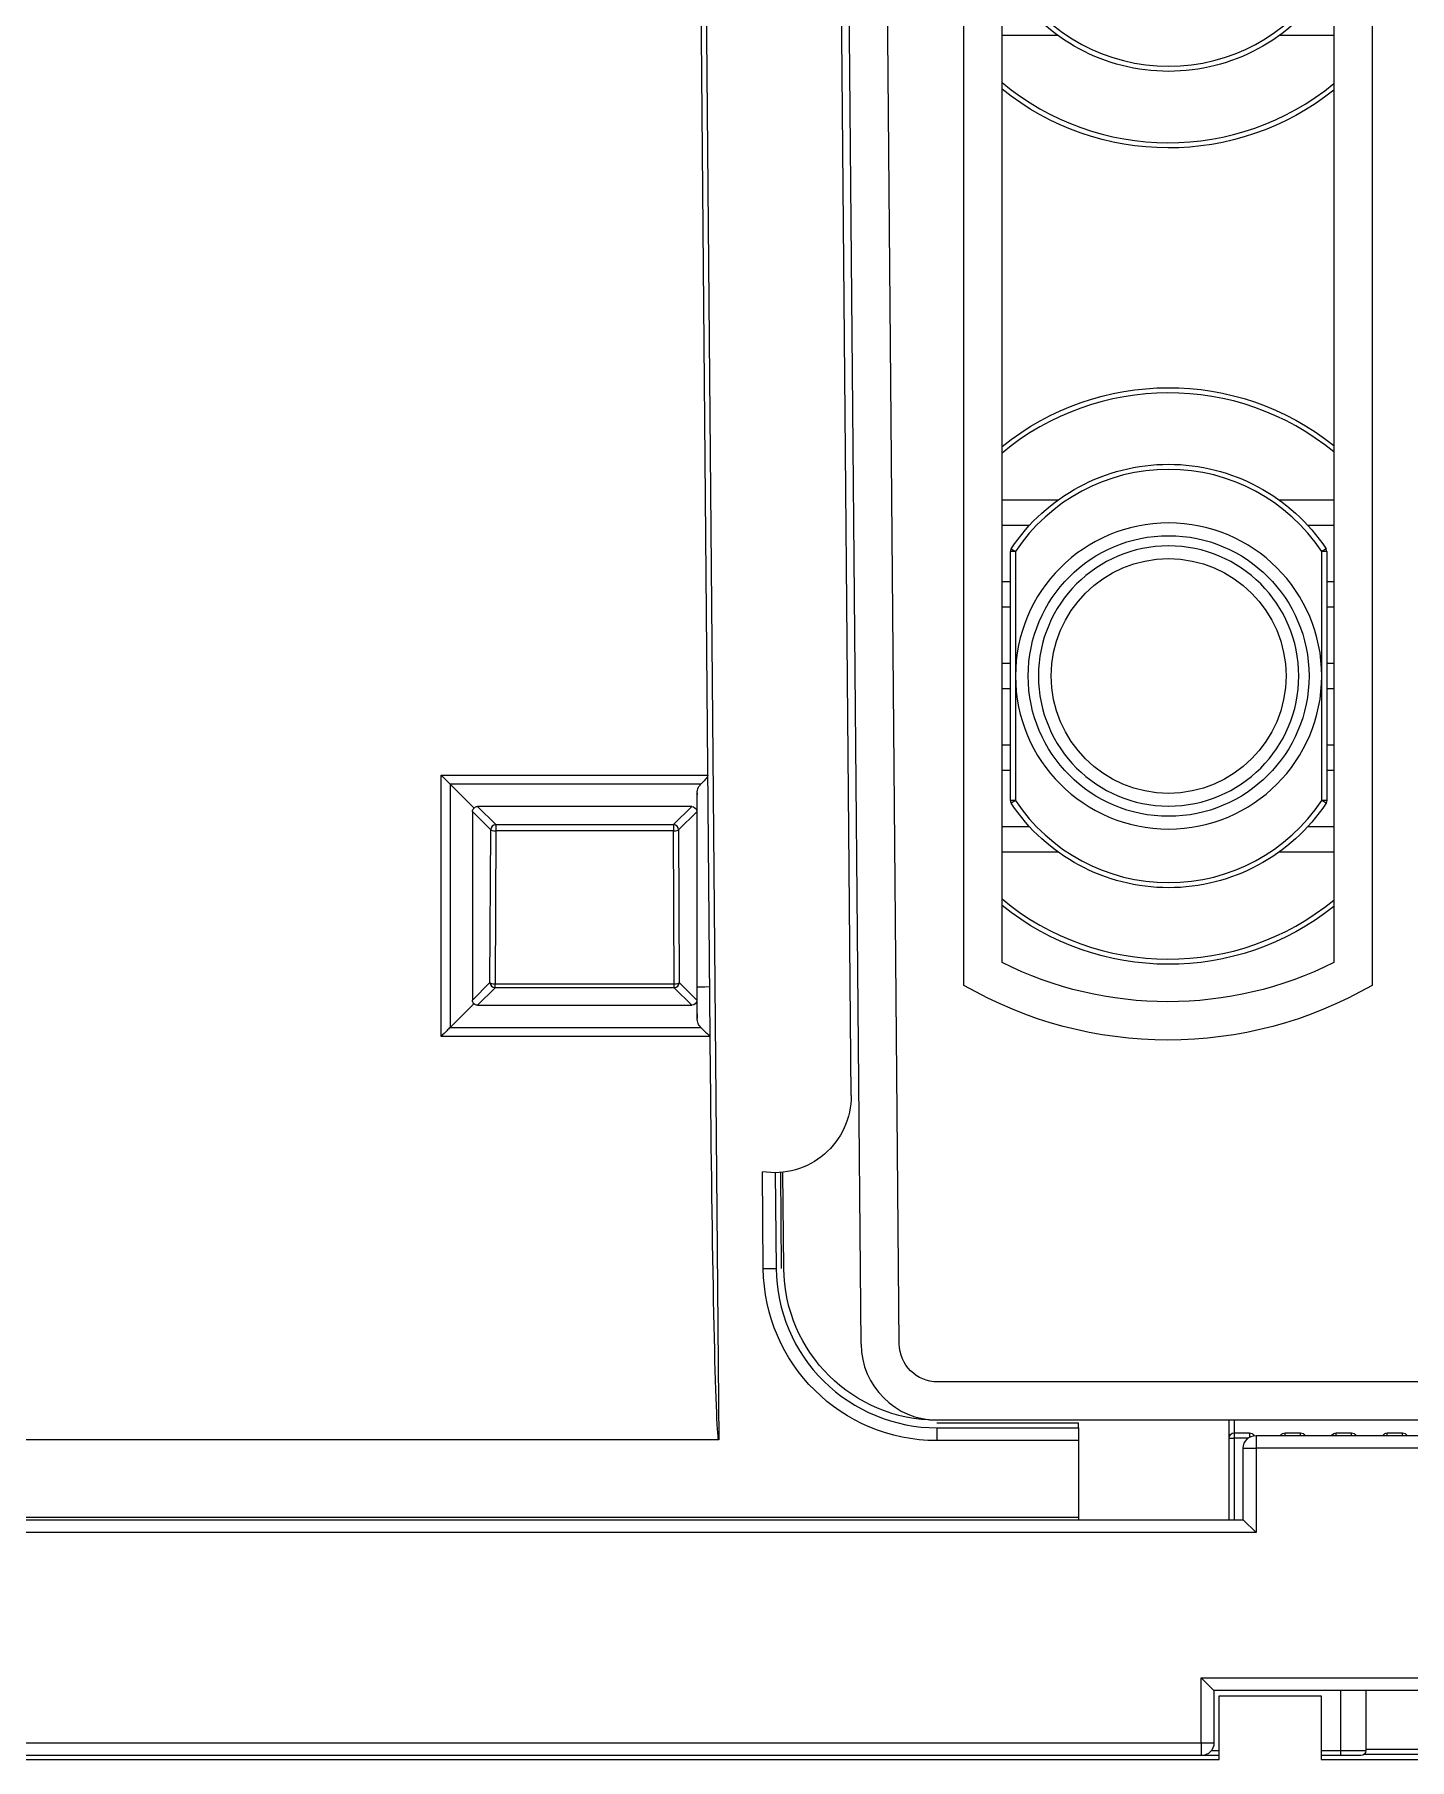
# Model space of a CAD drawing. Header units: millimetres. Extents: x 28 to 2363, y 8 to 1657.
# Drawn here: x 1748.7 to 1802.6, y 1262.5 to 1330.1 of the extents above; entities that cross this region are included whole.
import ezdxf

# ---------------------------------------------------------------- set-up
doc = ezdxf.new("R2010")
doc.units = ezdxf.units.MM
doc.layers.add('1LINE', color=7, linetype='CONTINUOUS')

msp = doc.modelspace()

# ---------------------------------------------------------------- linework, layer by layer
at = {"layer": '1LINE', "linetype": 'Continuous'}
for p, q in [((1781.09, 1278.749), (1780.401, 1357.749)), ((1782.59, 1278.762), (1781.901, 1357.762)), ((1775.195, 1289.319), (1774.66, 1350.689)), ((1774.86, 1350.691), (1775.52, 1275.006)), ((1785.116, 1292.818), (1785.116, 1349.631)), ((1801.116, 1349.631), (1801.116, 1292.818)), ((1786.616, 1293.713), (1786.616, 1348.736)), ((1799.616, 1348.736), (1799.616, 1293.713)), ((1780.702, 1288.502), (1780.224, 1343.367)), ((1788.809, 1330.044), (1786.616, 1330.044)), ((1799.616, 1330.044), (1797.472, 1330.044)), ((1786.616, 1311.844), (1788.809, 1311.844)), ((1797.472, 1311.844), (1799.616, 1311.844)), ((1787.685, 1310.844), (1786.616, 1310.844)), ((1799.616, 1310.844), (1798.596, 1310.844)), ((1786.941, 1300.064), (1786.941, 1309.823)), ((1787.141, 1309.823), (1786.941, 1309.823)), ((1786.974, 1309.934), (1787.141, 1309.823)), ((1787.141, 1309.823), (1787.141, 1304.944)), ((1799.307, 1309.934), (1799.141, 1309.823)), ((1799.341, 1309.823), (1799.141, 1309.823)), ((1799.141, 1304.944), (1799.141, 1309.823)), ((1799.341, 1309.823), (1799.341, 1300.064)), ((1786.616, 1308.644), (1786.941, 1308.644)), ((1799.341, 1308.644), (1799.616, 1308.644)), ((1786.941, 1307.644), (1786.616, 1307.644)), ((1799.616, 1307.644), (1799.341, 1307.644)), ((1786.616, 1305.444), (1786.941, 1305.444)), ((1787.141, 1304.944), (1787.141, 1300.064)), ((1799.141, 1300.064), (1799.141, 1304.944)), ((1799.341, 1305.444), (1799.616, 1305.444)), ((1786.941, 1304.444), (1786.616, 1304.444)), ((1799.616, 1304.444), (1799.341, 1304.444)), ((1786.616, 1302.244), (1786.941, 1302.244)), ((1799.341, 1302.244), (1799.616, 1302.244)), ((1786.941, 1301.244), (1786.616, 1301.244)), ((1799.616, 1301.244), (1799.341, 1301.244)), ((1765.926, 1299.77), (1764.996, 1300.7)), ((1765.866, 1299.63), (1765.865, 1292.24)), ((1766.579, 1298.918), (1765.866, 1299.63)), ((1774.455, 1299.83), (1766.066, 1299.83)), ((1766.066, 1299.83), (1766.779, 1299.118)), ((1773.743, 1299.118), (1774.455, 1299.83)), ((1774.651, 1299.626), (1773.943, 1298.918)), ((1774.655, 1299.83), (1774.651, 1299.627)), ((1787.141, 1300.064), (1786.941, 1300.064)), ((1787.141, 1300.064), (1786.974, 1299.953)), ((1799.341, 1300.064), (1799.141, 1300.064)), ((1799.307, 1299.953), (1799.141, 1300.064)), ((1766.552, 1292.927), (1766.579, 1298.918)), ((1766.779, 1298.869), (1766.752, 1292.878)), ((1766.779, 1299.118), (1773.743, 1299.118)), ((1773.743, 1298.869), (1766.779, 1298.869)), ((1773.769, 1292.878), (1773.743, 1298.869)), ((1773.943, 1298.918), (1773.969, 1292.927)), ((1786.616, 1299.044), (1787.685, 1299.044)), ((1798.596, 1299.044), (1799.616, 1299.044)), ((1788.809, 1298.044), (1786.616, 1298.044)), ((1799.616, 1298.044), (1797.472, 1298.044)), ((1765.865, 1292.24), (1766.552, 1292.927)), ((1766.752, 1292.727), (1766.752, 1292.878)), ((1766.752, 1292.878), (1773.769, 1292.878)), ((1773.769, 1292.727), (1773.769, 1292.878)), ((1773.969, 1292.927), (1774.653, 1292.243)), ((1765.864, 1292.04), (1765.924, 1292.099)), ((1766.752, 1292.727), (1766.064, 1292.04)), ((1773.769, 1292.727), (1766.752, 1292.727)), ((1774.457, 1292.04), (1773.769, 1292.727)), ((1774.653, 1292.243), (1774.657, 1292.04)), ((1765.864, 1292.04), (1764.992, 1291.167)), ((1766.064, 1292.04), (1774.457, 1292.04)), ((1777.261, 1281.715), (1777.228, 1285.514)), ((1777.729, 1285.476), (1777.761, 1281.72)), ((1777.929, 1285.485), (1777.961, 1281.721)), ((1778.064, 1281.722), (1778.031, 1285.494)), ((1842.146, 1277.275), (1784.09, 1277.275)), ((1784.061, 1275.675), (1789.616, 1275.675)), ((1784.061, 1275.475), (1784.061, 1274.975)), ((1784.061, 1275.475), (1789.616, 1275.475)), ((1842.146, 1275.775), (1784.09, 1275.775)), ((1789.616, 1275.475), (1789.616, 1275.675)), ((1789.616, 1275.475), (1789.616, 1274.975)), ((1795.508, 1275.075), (1795.508, 1275.775)), ((1795.708, 1275.775), (1795.708, 1275.275)), ((1795.708, 1275.275), (1796.308, 1275.275)), ((1795.708, 1275.275), (1795.708, 1275.075)), ((1796.308, 1275.275), (1796.308, 1275.103)), ((1797.708, 1275.275), (1798.308, 1275.275)), ((1797.708, 1275.175), (1797.708, 1275.275)), ((1798.308, 1275.175), (1798.308, 1275.275)), ((1799.708, 1275.175), (1799.708, 1275.275)), ((1799.708, 1275.275), (1800.308, 1275.275)), ((1800.308, 1275.175), (1800.308, 1275.275)), ((1801.708, 1275.275), (1802.308, 1275.275)), ((1801.708, 1275.175), (1801.708, 1275.275)), ((1802.308, 1275.175), (1802.308, 1275.275)), ((1775.32, 1275.017), (1775.509, 1275.017)), ((1789.616, 1274.975), (1784.061, 1274.975)), ((1789.616, 1274.975), (1789.616, 1271.975)), ((1795.508, 1275.075), (1795.708, 1275.075)), ((1795.508, 1271.875), (1795.508, 1275.075)), ((1796.266, 1275.075), (1795.708, 1275.075)), ((1795.708, 1275.075), (1795.708, 1271.875)), ((1796.066, 1271.875), (1796.066, 1274.675)), ((1796.566, 1275.175), (1809.866, 1275.175)), ((1796.566, 1275.175), (1796.566, 1274.675)), ((1809.866, 1274.675), (1796.566, 1274.675)), ((1796.566, 1274.675), (1796.566, 1271.375)), ((1735.118, 1271.975), (1789.616, 1271.975)), ((1741.768, 1271.875), (1796.066, 1271.875)), ((1789.616, 1271.975), (1789.616, 1271.875)), ((1796.066, 1271.875), (1796.566, 1271.375)), ((1796.566, 1271.375), (1741.768, 1271.375)), ((1794.418, 1265.675), (1794.918, 1265.175)), ((1794.418, 1265.675), (1805.768, 1265.675)), ((1794.418, 1263.125), (1794.418, 1265.675)), ((1805.268, 1265.175), (1794.918, 1265.175)), ((1794.918, 1265.175), (1794.918, 1263.125)), ((1799.885, 1262.825), (1799.885, 1265.175)), ((1800.868, 1265.175), (1800.868, 1262.825)), ((1795.118, 1264.975), (1799.118, 1264.975)), ((1795.118, 1262.475), (1795.118, 1264.975)), ((1799.118, 1264.975), (1799.118, 1262.475)), ((1741.768, 1263.125), (1794.418, 1263.125)), ((1794.418, 1263.125), (1794.418, 1262.625)), ((1735.118, 1262.475), (1795.118, 1262.475)), ((1794.418, 1262.625), (1741.768, 1262.625)), ((1795.118, 1262.625), (1794.418, 1262.625)), ((1794.818, 1262.825), (1795.118, 1262.825)), ((1799.118, 1262.825), (1799.885, 1262.825)), ((1799.882, 1262.625), (1799.118, 1262.625)), ((1799.118, 1262.475), (1859.118, 1262.475)), ((1800.668, 1262.625), (1799.882, 1262.625)), ((1799.885, 1262.825), (1800.868, 1262.825)), ((1805.55, 1262.675), (1800.801, 1262.675)), ((1800.868, 1262.875), (1805.335, 1262.875))]:
    msp.add_line(p, q, dxfattribs=at)
at = {"layer": '1LINE', "linetype": 'Continuous', "extrusion": (0, 0, -1)}
for radius in [6, 5.1]:
    msp.add_circle((-1793.141, 1304.944), radius, dxfattribs=at)
at = {"layer": '1LINE', "linetype": 'Continuous'}
for radius in [5.5, 4.6]:
    msp.add_circle((1793.141, 1304.944), radius, dxfattribs=at)
for centre, radius, start, end in [((1793.141, 1336.044), 7.2, 213.55731, 326.44269), ((1793.141, 1336.044), 10.2, 230.23054, 309.40513), ((1793.141, 1305.844), 10.2, 50.59485, 129.76944), ((1793.141, 1305.844), 7.2, 33.55731, 146.44269), ((1787.141, 1309.823), 0.2, 146.44269, 180), ((1799.141, 1309.823), 0.2, 0, 33.55731), ((1787.141, 1300.064), 0.2, 180, 213.55731), ((1793.141, 1304.044), 7.2, 213.55731, 326.44269), ((1793.141, 1304.044), 10.2, 230.23054, 309.40513), ((1784.09, 1278.775), 3, 180.5, 270)]:
    msp.add_arc(centre, radius, start, end, dxfattribs=at)
at = {"layer": '1LINE', "linetype": 'Continuous', "extrusion": (0, 0, -1)}
for centre, radius, start, end in [((-1793.141, 1336.044), 7.4, 213.55731, 326.44269), ((-1793.141, 1336.044), 10.4, 231.49466, 308.8579), ((-1793.141, 1305.844), 10.4, 51.1421, 128.50534), ((-1793.141, 1305.844), 7.4, 33.55731, 146.44269), ((-1793.141, 1304.044), 7.4, 213.55731, 326.44269), ((-1799.141, 1300.064), 0.2, 180, 213.55731), ((-1793.141, 1304.044), 10.4, 231.49466, 308.8579), ((-1793.116, 1306.675), 16, 240, 300), ((-1777.702, 1288.476), 3, 179.5, 279.09407), ((-1784.061, 1281.775), 6.8, 270, 359.5), ((-1784.064, 1281.775), 6, 270, 359.5), ((-1784.09, 1278.775), 1.5, 270, 359.50012), ((-1796.308, 1275.075), 0.2, 90, 152.16592), ((-1797.708, 1275.075), 0.2, 30.00129, 90), ((-1798.308, 1275.075), 0.2, 90, 149.99871), ((-1799.708, 1275.075), 0.2, 30.00129, 90), ((-1800.308, 1275.075), 0.2, 90, 149.99871), ((-1801.708, 1275.075), 0.2, 30.00129, 90), ((-1802.308, 1275.075), 0.2, 90, 149.99871), ((-1796.566, 1274.675), 0.5, 0, 90), ((-1794.418, 1263.125), 0.5, 180, 270)]:
    msp.add_arc(centre, radius, start, end, dxfattribs=at)
at = {"layer": '1LINE', "linetype": 'Continuous', "extrusion": (6.12303e-17, -3.74928e-33, -1)}
for centre, radius, start, end in [((-1793.116, 1306.675), 14.5, 243.36688, 296.63312), ((-1795.708, 1275.075), 0.2, 0, 90), ((-1800.668, 1262.825), 0.2, 180, 270)]:
    msp.add_arc(centre, radius, start, end, dxfattribs=at)
at = {"layer": '1LINE', "linetype": 'Continuous', "extrusion": (0, 0, -1)}
for centre, major_axis, ratio, start_param, end_param in [((1766.07, 1299.626), (0.189, -0.078), 0.975625, 2.756038, 3.5418), ((1766.07, 1299.626), (0.08, -0.188), 0.975958, 2.749698, 3.534427), ((1774.451, 1299.626), (0.08, 0.188), 0.975958, 5.890351, 7.460326), ((1766.068, 1292.243), (0.188, 0.081), 0.975609, 2.757152, 3.541189), ((1766.068, 1292.243), (0.08, 0.188), 0.975281, 2.749093, 3.535541), ((1774.453, 1292.243), (0.08, -0.188), 0.975281, 5.105721, 6.675688), ((1775.395, 1289.319), (0.125, -14.323), 0.013963, 0.054205, 1.570918)]:
    msp.add_ellipse(centre, major_axis=major_axis, ratio=ratio, start_param=start_param, end_param=end_param, dxfattribs=at)
at = {"layer": '1LINE', "linetype": 'Continuous'}
for centre, major_axis, ratio, start_param, end_param in [((1766.779, 1298.918), (0.141, 0.141), 0.999696, 0.785371, 2.355863), ((1766.779, 1298.918), (0.2, -0.001), 0.245896, 3.159599, 4.713476), ((1766.779, 1298.918), (0, 0.2), 0.000002, 0.017447, 1.819243), ((1773.743, 1298.918), (0, 0.2), 0.000002, 0.017447, 1.819243), ((1773.743, 1298.918), (0.141, -0.141), 0.999696, 0.78573, 2.356222), ((1773.743, 1298.918), (0.2, 0.001), 0.245896, 4.711298, 6.265179), ((1766.752, 1292.927), (0.2, -0.001), 0.245896, 3.159599, 4.713476), ((1766.752, 1292.927), (-0.141, 0.141), 0.999695, 0.785554, 2.356039), ((1773.769, 1292.927), (0.2, 0.001), 0.245896, 4.711298, 6.265179), ((1773.769, 1292.927), (-0.141, -0.141), 0.999695, 0.785547, 2.356045), ((1775.165, 1292.747), (0.5, 0), 0.013956, 1.570793, 3.124138), ((1777.261, 1281.715), (0.5, 0.004), 0.000006, 4.712389, 6.283185), ((1796.566, 1274.675), (-0.5, 0), 0.000006, 0, 1.570796), ((1794.418, 1263.125), (-0.5, 0), 0.000006, 1.570796, 3.141593), ((1799.882, 1262.825), (0, 0.2), 0.017452, 3.141593, 4.712389)]:
    msp.add_ellipse(centre, major_axis=major_axis, ratio=ratio, start_param=start_param, end_param=end_param, dxfattribs=at)
for points, knots in [([(1764.642, 1290.82), (1764.642, 1291.153), (1764.642, 1291.486), (1764.643, 1293.153), (1764.643, 1294.486), (1764.644, 1297.564), (1764.644, 1299.309), (1764.645, 1301.054)], [0, 0, 0, 0, 0.097705, 0.097705, 0.488525, 0.488525, 1, 1, 1, 1]), ([(1764.645, 1301.054), (1764.978, 1301.054), (1765.311, 1301.054), (1766.978, 1301.054), (1768.311, 1301.054), (1771.461, 1301.054), (1773.277, 1301.054), (1775.093, 1301.054)], [0, 0, 0, 0, 0.095709, 0.095709, 0.478546, 0.478546, 1, 1, 1, 1]), ([(1764.645, 1301.054), (1764.708, 1300.99), (1764.833, 1300.865), (1764.942, 1300.754), (1764.996, 1300.7)], [0, 0, 0, 0, 0.507332, 1, 1, 1, 1]), ([(1775.093, 1301.054), (1775.093, 1301.044), (1775.091, 1301.035), (1775.081, 1301.007), (1775.07, 1300.99), (1775.01, 1300.91), (1774.953, 1300.853), (1774.868, 1300.763), (1774.836, 1300.73), (1774.806, 1300.699)], [0, 0, 0, 0, 0.057479, 0.057479, 0.179143, 0.179143, 0.67923, 0.67923, 1, 1, 1, 1]), ([(1774.664, 1300.352), (1774.665, 1300.429), (1774.684, 1300.509), (1774.743, 1300.623), (1774.771, 1300.663), (1774.806, 1300.699)], [0, 0, 0, 0, 0.640964, 0.640964, 1, 1, 1, 1]), ([(1774.665, 1292.747), (1774.665, 1293.08), (1774.665, 1293.413), (1774.665, 1295.08), (1774.665, 1296.413), (1774.664, 1298.615), (1774.664, 1299.483), (1774.664, 1300.352)], [0, 0, 0, 0, 0.131483, 0.131483, 0.657416, 0.657416, 1, 1, 1, 1]), ([(1774.666, 1291.522), (1774.666, 1291.856), (1774.666, 1292.189), (1774.666, 1292.597), (1774.666, 1292.672), (1774.665, 1292.747)], [0, 0, 0, 0, 0.816631, 0.816631, 1, 1, 1, 1]), ([(1774.818, 1291.166), (1774.768, 1291.214), (1774.732, 1291.27), (1774.681, 1291.39), (1774.667, 1291.457), (1774.666, 1291.522)], [0, 0, 0, 0, 0.477618, 0.477618, 1, 1, 1, 1]), ([(1764.992, 1291.167), (1764.948, 1291.124), (1764.839, 1291.019), (1764.716, 1290.894), (1764.642, 1290.82)], [0, 0, 0, 0, 0.404761, 1, 1, 1, 1]), ([(1774.818, 1291.166), (1774.861, 1291.122), (1774.967, 1291.015), (1775.092, 1290.893), (1775.166, 1290.82)], [0, 0, 0, 0, 0.405168, 1, 1, 1, 1]), ([(1777.761, 1281.72), (1777.776, 1280.08), (1778.461, 1278.455), (1780.791, 1276.146), (1782.421, 1275.475), (1784.061, 1275.475)], [0, 0, 0, 0, 0.5, 0.5, 1, 1, 1, 1]), ([(1775.52, 1275.006), (1775.387, 1275.006), (1775.254, 1275.006), (1774.587, 1275.006), (1774.054, 1275.006), (1771.387, 1275.006), (1769.254, 1275.006), (1758.587, 1275.006), (1750.054, 1275.006), (1741.37, 1275.006), (1741.219, 1275.006), (1736.802, 1275.006), (1732.535, 1275.006), (1727.202, 1275.006), (1726.135, 1275.006), (1724.585, 1275.006), (1724.101, 1275.006), (1723.617, 1275.006)], [0, 0, 0, 0, 0.007707, 0.007707, 0.038533, 0.038533, 0.16184, 0.16184, 0.655065, 0.655065, 0.663767, 0.663767, 0.91038, 0.91038, 0.972033, 0.972033, 1, 1, 1, 1]), ([(1775.52, 1275.006), (1775.52, 1275.006), (1775.519, 1275.007), (1775.515, 1275.011), (1775.512, 1275.014), (1775.509, 1275.017)], [0, 0, 0, 0, 0.184148, 0.184148, 1, 1, 1, 1])]:
    msp.add_open_spline(points, degree=3, knots=knots, dxfattribs=at)
for points, degree in [([(1764.995, 1300.7), (1764.994, 1297.523), (1764.994, 1294.346), (1764.993, 1291.168)], 3), ([(1774.806, 1300.699), (1771.537, 1300.699), (1768.267, 1300.699), (1764.998, 1300.699)], 3), ([(1774.664, 1300.352), (1774.661, 1300.178), (1774.658, 1300.004), (1774.655, 1299.83)], 3), ([(1774.657, 1292.04), (1774.66, 1291.867), (1774.663, 1291.695), (1774.666, 1291.522)], 3), ([(1775.166, 1290.82), (1764.642, 1290.82)], 1), ([(1764.992, 1291.166), (1768.267, 1291.166), (1771.542, 1291.166), (1774.818, 1291.166)], 3), ([(1723.617, 1275.017), (1775.32, 1275.017)], 1)]:
    msp.add_open_spline(points, degree=degree, dxfattribs=at)

doc.saveas('drawing.dxf')
